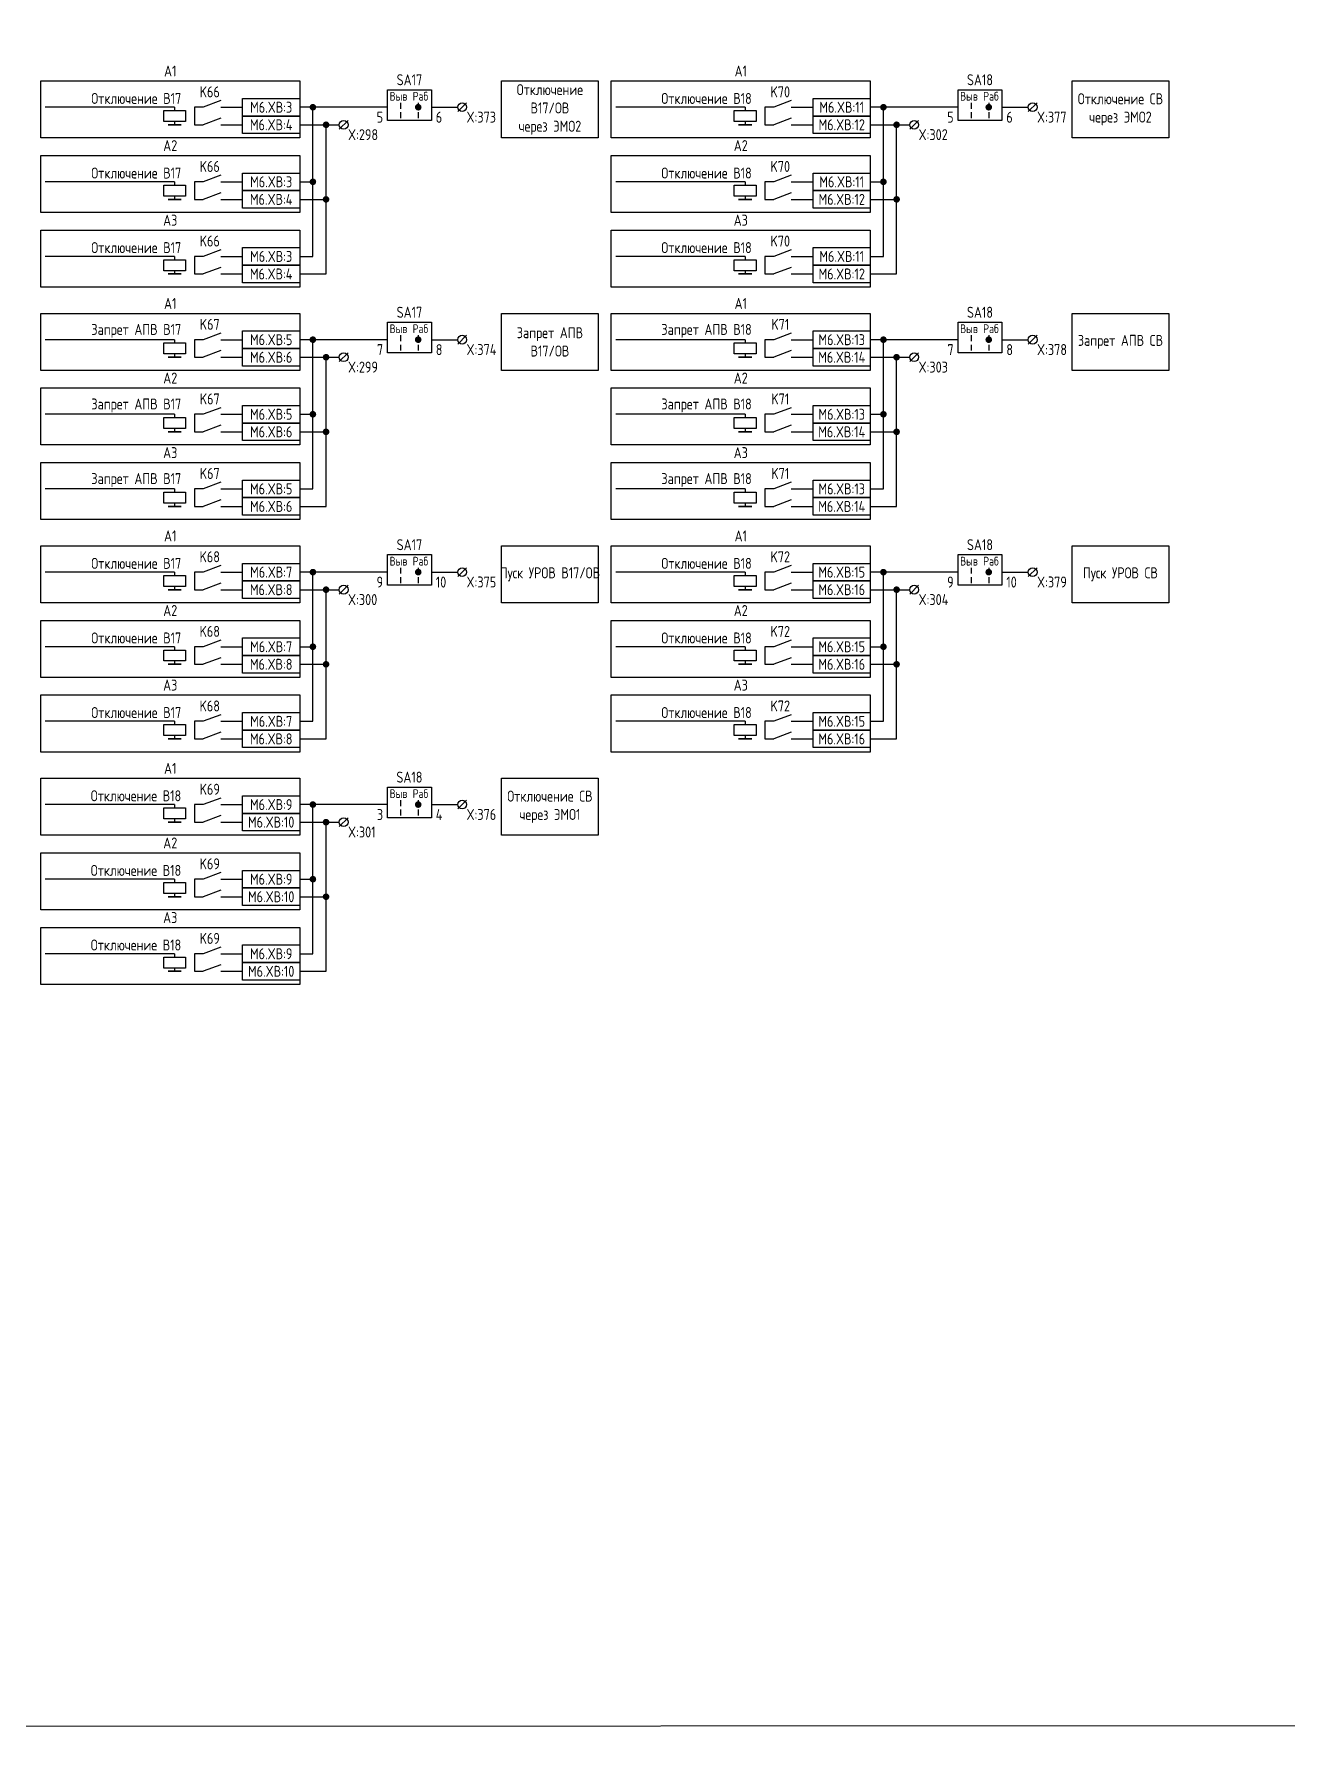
# Model space of a CAD drawing. Header units: millimetres. Extents: x -1315 to 7958, y -96 to 618.
# Drawn here: x 4772.5 to 5057.9, y -96 to 293.6 of the extents above; entities that cross this region are included whole.
import ezdxf

# ---------------------------------------------------------------- set-up
doc = ezdxf.new("R2010")
doc.units = ezdxf.units.MM
doc.styles.add('Gost_type_A', font='GOST_A.TTF')

# ---------------------------------------------------------------- blocks, each defined once
blk = doc.blocks.new('POINT')
at = {"const_width": 0.75}
blk.add_lwpolyline([(-0.375, 0, 1), (0.375, 0, 1)], format="xyb", close=True, dxfattribs=at)
blk = doc.blocks.new('Переключатель_положение')
for p, q in [((2, 1), (2, -0.34)), ((2, -1.14), (2, -2.49))]:
    blk.add_line(p, q)

msp = doc.modelspace()

# ---------------------------------------------------------------- linework, layer by layer
for p, q in [((4804.5, 277), (4775, 277)), ((4804.5, 277), (4804.5, 276.25)), ((4853, 277), (4833, 277)), ((4836, 243), (4836, 277)), ((4871.01, 278), (4869.01, 276)), ((4934.5, 277), (4905, 277)), ((4934.5, 277), (4934.5, 276.25)), ((4983, 277), (4963, 277)), ((4966, 243), (4966, 277)), ((5001.01, 278), (4999.01, 276)), ((4804.5, 273.75), (4804.5, 273)), ((4833, 273), (4842, 273)), ((4839, 239), (4839, 273)), ((4844.01, 274), (4842.01, 272)), ((4934.5, 273.75), (4934.5, 273)), ((4963, 273), (4972, 273)), ((4969, 239), (4969, 273)), ((4974.01, 274), (4972.01, 272)), ((4804.5, 260), (4775, 260)), ((4804.5, 260), (4804.5, 259.25)), ((4833, 260), (4836, 260)), ((4934.5, 260), (4905, 260)), ((4934.5, 260), (4934.5, 259.25)), ((4963, 260), (4966, 260)), ((4804.5, 256.75), (4804.5, 256)), ((4833, 256), (4839, 256)), ((4934.5, 256.75), (4934.5, 256)), ((4963, 256), (4969, 256)), ((4804.5, 243), (4775, 243)), ((4804.5, 243), (4804.5, 242.25)), ((4833, 243), (4836, 243)), ((4934.5, 243), (4905, 243)), ((4934.5, 243), (4934.5, 242.25)), ((4963, 243), (4966, 243)), ((4804.5, 239.75), (4804.5, 239)), ((4833, 239), (4839, 239)), ((4934.5, 239.75), (4934.5, 239)), ((4963, 239), (4969, 239)), ((4804.5, 224.02), (4775, 224.02)), ((4804.5, 224.02), (4804.5, 223.27)), ((4853, 224.02), (4833, 224.02)), ((4836, 190.02), (4836, 224.02)), ((4871.01, 225.02), (4869.01, 223.02)), ((4934.5, 224.02), (4905, 224.02)), ((4934.5, 224.02), (4934.5, 223.27)), ((4983, 224.02), (4963, 224.02)), ((4966, 190.02), (4966, 224.02)), ((5001.01, 225.02), (4999.01, 223.02)), ((4804.5, 220.77), (4804.5, 220.02)), ((4833, 220.02), (4842, 220.02)), ((4839, 186.02), (4839, 220.02)), ((4844.01, 221.02), (4842.01, 219.02)), ((4934.5, 220.77), (4934.5, 220.02)), ((4963, 220.02), (4972, 220.02)), ((4969, 186.02), (4969, 220.02)), ((4974.01, 221.02), (4972.01, 219.02)), ((4804.5, 207.02), (4775, 207.02)), ((4804.5, 207.02), (4804.5, 206.27)), ((4833, 207.02), (4836, 207.02)), ((4934.5, 207.02), (4905, 207.02)), ((4934.5, 207.02), (4934.5, 206.27)), ((4963, 207.02), (4966, 207.02)), ((4804.5, 203.77), (4804.5, 203.02)), ((4833, 203.02), (4839, 203.02)), ((4934.5, 203.77), (4934.5, 203.02)), ((4963, 203.02), (4969, 203.02)), ((4804.5, 190.02), (4775, 190.02)), ((4804.5, 190.02), (4804.5, 189.27)), ((4833, 190.02), (4836, 190.02)), ((4934.5, 190.02), (4905, 190.02)), ((4934.5, 190.02), (4934.5, 189.27)), ((4963, 190.02), (4966, 190.02)), ((4804.5, 186.77), (4804.5, 186.02)), ((4833, 186.02), (4839, 186.02)), ((4934.5, 186.77), (4934.5, 186.02)), ((4963, 186.02), (4969, 186.02)), ((4871.01, 172.04), (4869.01, 170.04)), ((5001.01, 172.04), (4999.01, 170.04)), ((4804.5, 171.04), (4775, 171.04)), ((4804.5, 171.04), (4804.5, 170.29)), ((4804.5, 167.79), (4804.5, 167.04)), ((4853, 171.04), (4833, 171.04)), ((4836, 137.04), (4836, 171.04)), ((4844.01, 168.04), (4842.01, 166.04)), ((4934.5, 171.04), (4905, 171.04)), ((4934.5, 171.04), (4934.5, 170.29)), ((4934.5, 167.79), (4934.5, 167.04)), ((4983, 171.04), (4963, 171.04)), ((4966, 137.04), (4966, 171.04)), ((4974.01, 168.04), (4972.01, 166.04)), ((4833, 167.04), (4842, 167.04)), ((4839, 133.04), (4839, 167.04)), ((4963, 167.04), (4972, 167.04)), ((4969, 133.04), (4969, 167.04)), ((4804.5, 154.04), (4775, 154.04)), ((4804.5, 154.04), (4804.5, 153.29)), ((4833, 154.04), (4836, 154.04)), ((4934.5, 154.04), (4905, 154.04)), ((4934.5, 154.04), (4934.5, 153.29)), ((4963, 154.04), (4966, 154.04)), ((4804.5, 150.79), (4804.5, 150.04)), ((4833, 150.04), (4839, 150.04)), ((4934.5, 150.79), (4934.5, 150.04)), ((4963, 150.04), (4969, 150.04)), ((4804.5, 137.04), (4775, 137.04)), ((4804.5, 137.04), (4804.5, 136.29)), ((4833, 137.04), (4836, 137.04)), ((4934.5, 137.04), (4905, 137.04)), ((4934.5, 137.04), (4934.5, 136.29)), ((4963, 137.04), (4966, 137.04)), ((4804.5, 133.79), (4804.5, 133.04)), ((4833, 133.04), (4839, 133.04)), ((4934.5, 133.79), (4934.5, 133.04)), ((4963, 133.04), (4969, 133.04)), ((4804.5, 118.06), (4775, 118.06)), ((4804.5, 118.06), (4804.5, 117.31)), ((4853, 118.06), (4833, 118.06)), ((4836, 84.06), (4836, 118.06)), ((4871.01, 119.06), (4869.01, 117.06)), ((4804.5, 114.81), (4804.5, 114.06)), ((4833, 114.06), (4842, 114.06)), ((4839, 80.06), (4839, 114.06)), ((4844.01, 115.06), (4842.01, 113.06)), ((4804.5, 101.06), (4775, 101.06)), ((4804.5, 101.06), (4804.5, 100.31)), ((4804.5, 97.81), (4804.5, 97.06)), ((4833, 101.06), (4836, 101.06)), ((4833, 97.06), (4839, 97.06)), ((4804.5, 84.06), (4775, 84.06)), ((4804.5, 84.06), (4804.5, 83.31)), ((4833, 84.06), (4836, 84.06)), ((4804.5, 80.81), (4804.5, 80.06)), ((4833, 80.06), (4839, 80.06))]:
    msp.add_line(p, q)
at = {"ltscale": 1.08}
for p, q in [((4811, 277), (4809, 277)), ((4809, 277), (4809, 273)), ((4815, 277), (4820, 277)), ((4941, 277), (4939, 277)), ((4939, 277), (4939, 273)), ((4945, 277), (4950, 277)), ((4809, 273), (4811, 273)), ((4815, 273), (4820, 273)), ((4939, 273), (4941, 273)), ((4945, 273), (4950, 273)), ((4811, 260), (4809, 260)), ((4809, 260), (4809, 256)), ((4815, 260), (4820, 260)), ((4941, 260), (4939, 260)), ((4939, 260), (4939, 256)), ((4945, 260), (4950, 260)), ((4809, 256), (4811, 256)), ((4815, 256), (4820, 256)), ((4939, 256), (4941, 256)), ((4945, 256), (4950, 256)), ((4811, 243), (4809, 243)), ((4809, 243), (4809, 239)), ((4815, 243), (4820, 243)), ((4941, 243), (4939, 243)), ((4939, 243), (4939, 239)), ((4945, 243), (4950, 243)), ((4809, 239), (4811, 239)), ((4815, 239), (4820, 239)), ((4939, 239), (4941, 239)), ((4945, 239), (4950, 239)), ((4811, 224.02), (4809, 224.02)), ((4809, 224.02), (4809, 220.02)), ((4815, 224.02), (4820, 224.02)), ((4941, 224.02), (4939, 224.02)), ((4939, 224.02), (4939, 220.02)), ((4945, 224.02), (4950, 224.02)), ((4809, 220.02), (4811, 220.02)), ((4815, 220.02), (4820, 220.02)), ((4939, 220.02), (4941, 220.02)), ((4945, 220.02), (4950, 220.02)), ((4811, 207.02), (4809, 207.02)), ((4809, 207.02), (4809, 203.02)), ((4815, 207.02), (4820, 207.02)), ((4941, 207.02), (4939, 207.02)), ((4939, 207.02), (4939, 203.02)), ((4945, 207.02), (4950, 207.02)), ((4809, 203.02), (4811, 203.02)), ((4815, 203.02), (4820, 203.02)), ((4939, 203.02), (4941, 203.02)), ((4945, 203.02), (4950, 203.02)), ((4811, 190.02), (4809, 190.02)), ((4809, 190.02), (4809, 186.02)), ((4815, 190.02), (4820, 190.02)), ((4941, 190.02), (4939, 190.02)), ((4939, 190.02), (4939, 186.02)), ((4945, 190.02), (4950, 190.02)), ((4809, 186.02), (4811, 186.02)), ((4815, 186.02), (4820, 186.02)), ((4939, 186.02), (4941, 186.02)), ((4945, 186.02), (4950, 186.02)), ((4811, 171.04), (4809, 171.04)), ((4809, 171.04), (4809, 167.04)), ((4815, 171.04), (4820, 171.04)), ((4941, 171.04), (4939, 171.04)), ((4939, 171.04), (4939, 167.04)), ((4945, 171.04), (4950, 171.04)), ((4809, 167.04), (4811, 167.04)), ((4815, 167.04), (4820, 167.04)), ((4939, 167.04), (4941, 167.04)), ((4945, 167.04), (4950, 167.04)), ((4811, 154.04), (4809, 154.04)), ((4809, 154.04), (4809, 150.04)), ((4815, 154.04), (4820, 154.04)), ((4941, 154.04), (4939, 154.04)), ((4939, 154.04), (4939, 150.04)), ((4945, 154.04), (4950, 154.04)), ((4809, 150.04), (4811, 150.04)), ((4815, 150.04), (4820, 150.04)), ((4939, 150.04), (4941, 150.04)), ((4945, 150.04), (4950, 150.04)), ((4811, 137.04), (4809, 137.04)), ((4809, 137.04), (4809, 133.04)), ((4815, 137.04), (4820, 137.04)), ((4941, 137.04), (4939, 137.04)), ((4939, 137.04), (4939, 133.04)), ((4945, 137.04), (4950, 137.04)), ((4809, 133.04), (4811, 133.04)), ((4815, 133.04), (4820, 133.04)), ((4939, 133.04), (4941, 133.04)), ((4945, 133.04), (4950, 133.04)), ((4811, 118.06), (4809, 118.06)), ((4809, 118.06), (4809, 114.06)), ((4815, 118.06), (4820, 118.06)), ((4809, 114.06), (4811, 114.06)), ((4815, 114.06), (4820, 114.06)), ((4811, 101.06), (4809, 101.06)), ((4809, 101.06), (4809, 97.06)), ((4815, 101.06), (4820, 101.06)), ((4809, 97.06), (4811, 97.06)), ((4815, 97.06), (4820, 97.06)), ((4811, 84.06), (4809, 84.06)), ((4809, 84.06), (4809, 80.06)), ((4815, 84.06), (4820, 84.06)), ((4809, 80.06), (4811, 80.06)), ((4815, 80.06), (4820, 80.06))]:
    msp.add_line(p, q, dxfattribs=at)
at = {"ltscale": 4.32}
for p, q in [((4815, 278.5), (4811, 277)), ((4945, 278.5), (4941, 277)), ((4815, 274.5), (4811, 273)), ((4945, 274.5), (4941, 273)), ((4815, 261.5), (4811, 260)), ((4945, 261.5), (4941, 260)), ((4815, 257.5), (4811, 256)), ((4945, 257.5), (4941, 256)), ((4815, 244.5), (4811, 243)), ((4945, 244.5), (4941, 243)), ((4815, 240.5), (4811, 239)), ((4945, 240.5), (4941, 239)), ((4815, 225.52), (4811, 224.02)), ((4945, 225.52), (4941, 224.02)), ((4815, 221.52), (4811, 220.02)), ((4945, 221.52), (4941, 220.02)), ((4815, 208.52), (4811, 207.02)), ((4945, 208.52), (4941, 207.02)), ((4815, 204.52), (4811, 203.02)), ((4945, 204.52), (4941, 203.02)), ((4815, 191.52), (4811, 190.02)), ((4945, 191.52), (4941, 190.02)), ((4815, 187.52), (4811, 186.02)), ((4945, 187.52), (4941, 186.02)), ((4815, 172.54), (4811, 171.04)), ((4945, 172.54), (4941, 171.04)), ((4815, 168.54), (4811, 167.04)), ((4945, 168.54), (4941, 167.04)), ((4815, 155.54), (4811, 154.04)), ((4945, 155.54), (4941, 154.04)), ((4815, 151.54), (4811, 150.04)), ((4945, 151.54), (4941, 150.04)), ((4815, 138.54), (4811, 137.04)), ((4945, 138.54), (4941, 137.04)), ((4815, 134.54), (4811, 133.04)), ((4945, 134.54), (4941, 133.04)), ((4815, 119.56), (4811, 118.06)), ((4815, 115.56), (4811, 114.06)), ((4815, 102.56), (4811, 101.06)), ((4815, 98.56), (4811, 97.06)), ((4815, 85.56), (4811, 84.06)), ((4815, 81.56), (4811, 80.06))]:
    msp.add_line(p, q, dxfattribs=at)
at = {"ltscale": 4}
for p, q in [((4863, 277), (4869.01, 277)), ((4993, 277), (4999.01, 277)), ((4863, 224.02), (4869.01, 224.02)), ((4993, 224.02), (4999.01, 224.02)), ((4863, 171.04), (4869.01, 171.04)), ((4993, 171.04), (4999.01, 171.04)), ((4863, 118.06), (4869.01, 118.06))]:
    msp.add_line(p, q, dxfattribs=at)
for points in [[(-1315, 612), (7958.16, 618), (7958.16, -90), (-1315, -96)], [(4774, 283), (4833, 283), (4833, 270), (4774, 270)], [(4853, 281), (4863, 281), (4863, 274), (4853, 274)], [(4879, 283), (4901, 283), (4901, 270), (4879, 270)], [(4904, 283), (4963, 283), (4963, 270), (4904, 270)], [(4983, 281), (4993, 281), (4993, 274), (4983, 274)], [(5009, 283), (5031, 283), (5031, 270), (5009, 270)], [(5009, 283), (5031, 283), (5031, 270), (5009, 270)], [(4820, 279), (4833, 279), (4833, 275), (4820, 275)], [(4950, 279), (4963, 279), (4963, 275), (4950, 275)], [(4807, 276.25), (4807, 273.75), (4802, 273.75), (4802, 276.25)], [(4806, 273), (4803, 273)], [(4820, 275), (4833, 275), (4833, 271), (4820, 271)], [(4937, 276.25), (4937, 273.75), (4932, 273.75), (4932, 276.25)], [(4936, 273), (4933, 273)], [(4950, 275), (4963, 275), (4963, 271), (4950, 271)], [(4774, 266), (4833, 266), (4833, 253), (4774, 253)], [(4904, 266), (4963, 266), (4963, 253), (4904, 253)], [(4820, 262), (4833, 262), (4833, 258), (4820, 258)], [(4950, 262), (4963, 262), (4963, 258), (4950, 258)], [(4807, 259.25), (4807, 256.75), (4802, 256.75), (4802, 259.25)], [(4820, 258), (4833, 258), (4833, 254), (4820, 254)], [(4937, 259.25), (4937, 256.75), (4932, 256.75), (4932, 259.25)], [(4950, 258), (4963, 258), (4963, 254), (4950, 254)], [(4806, 256), (4803, 256)], [(4936, 256), (4933, 256)], [(4774, 249), (4833, 249), (4833, 236), (4774, 236)], [(4904, 249), (4963, 249), (4963, 236), (4904, 236)], [(4807, 242.25), (4807, 239.75), (4802, 239.75), (4802, 242.25)], [(4820, 245), (4833, 245), (4833, 241), (4820, 241)], [(4937, 242.25), (4937, 239.75), (4932, 239.75), (4932, 242.25)], [(4950, 245), (4963, 245), (4963, 241), (4950, 241)], [(4806, 239), (4803, 239)], [(4820, 241), (4833, 241), (4833, 237), (4820, 237)], [(4936, 239), (4933, 239)], [(4950, 241), (4963, 241), (4963, 237), (4950, 237)], [(4774, 230.02), (4833, 230.02), (4833, 217.02), (4774, 217.02)], [(4879, 230.02), (4901, 230.02), (4901, 217.02), (4879, 217.02)], [(4904, 230.02), (4963, 230.02), (4963, 217.02), (4904, 217.02)], [(5009, 230.02), (5031, 230.02), (5031, 217.02), (5009, 217.02)], [(4820, 226.02), (4833, 226.02), (4833, 222.02), (4820, 222.02)], [(4853, 228.02), (4863, 228.02), (4863, 221.02), (4853, 221.02)], [(4950, 226.02), (4963, 226.02), (4963, 222.02), (4950, 222.02)], [(4983, 228.02), (4993, 228.02), (4993, 221.02), (4983, 221.02)], [(4807, 223.27), (4807, 220.77), (4802, 220.77), (4802, 223.27)], [(4937, 223.27), (4937, 220.77), (4932, 220.77), (4932, 223.27)], [(4806, 220.02), (4803, 220.02)], [(4820, 222.02), (4833, 222.02), (4833, 218.02), (4820, 218.02)], [(4936, 220.02), (4933, 220.02)], [(4950, 222.02), (4963, 222.02), (4963, 218.02), (4950, 218.02)], [(4774, 213.02), (4833, 213.02), (4833, 200.02), (4774, 200.02)], [(4904, 213.02), (4963, 213.02), (4963, 200.02), (4904, 200.02)], [(4820, 209.02), (4833, 209.02), (4833, 205.02), (4820, 205.02)], [(4950, 209.02), (4963, 209.02), (4963, 205.02), (4950, 205.02)], [(4807, 206.27), (4807, 203.77), (4802, 203.77), (4802, 206.27)], [(4806, 203.02), (4803, 203.02)], [(4820, 205.02), (4833, 205.02), (4833, 201.02), (4820, 201.02)], [(4937, 206.27), (4937, 203.77), (4932, 203.77), (4932, 206.27)], [(4936, 203.02), (4933, 203.02)], [(4950, 205.02), (4963, 205.02), (4963, 201.02), (4950, 201.02)], [(4774, 196.02), (4833, 196.02), (4833, 183.02), (4774, 183.02)], [(4904, 196.02), (4963, 196.02), (4963, 183.02), (4904, 183.02)], [(4820, 192.02), (4833, 192.02), (4833, 188.02), (4820, 188.02)], [(4950, 192.02), (4963, 192.02), (4963, 188.02), (4950, 188.02)], [(4807, 189.27), (4807, 186.77), (4802, 186.77), (4802, 189.27)], [(4820, 188.02), (4833, 188.02), (4833, 184.02), (4820, 184.02)], [(4937, 189.27), (4937, 186.77), (4932, 186.77), (4932, 189.27)], [(4950, 188.02), (4963, 188.02), (4963, 184.02), (4950, 184.02)], [(4806, 186.02), (4803, 186.02)], [(4936, 186.02), (4933, 186.02)], [(4774, 177.04), (4833, 177.04), (4833, 164.04), (4774, 164.04)], [(4879, 177.04), (4901, 177.04), (4901, 164.04), (4879, 164.04)], [(4904, 177.04), (4963, 177.04), (4963, 164.04), (4904, 164.04)], [(5009, 177.04), (5031, 177.04), (5031, 164.04), (5009, 164.04)], [(4820, 173.04), (4833, 173.04), (4833, 169.04), (4820, 169.04)], [(4853, 175.04), (4863, 175.04), (4863, 168.04), (4853, 168.04)], [(4950, 173.04), (4963, 173.04), (4963, 169.04), (4950, 169.04)], [(4983, 175.04), (4993, 175.04), (4993, 168.04), (4983, 168.04)], [(4807, 170.29), (4807, 167.79), (4802, 167.79), (4802, 170.29)], [(4820, 169.04), (4833, 169.04), (4833, 165.04), (4820, 165.04)], [(4937, 170.29), (4937, 167.79), (4932, 167.79), (4932, 170.29)], [(4950, 169.04), (4963, 169.04), (4963, 165.04), (4950, 165.04)], [(4806, 167.04), (4803, 167.04)], [(4936, 167.04), (4933, 167.04)], [(4774, 160.04), (4833, 160.04), (4833, 147.04), (4774, 147.04)], [(4904, 160.04), (4963, 160.04), (4963, 147.04), (4904, 147.04)], [(4820, 156.04), (4833, 156.04), (4833, 152.04), (4820, 152.04)], [(4950, 156.04), (4963, 156.04), (4963, 152.04), (4950, 152.04)], [(4807, 153.29), (4807, 150.79), (4802, 150.79), (4802, 153.29)], [(4820, 152.04), (4833, 152.04), (4833, 148.04), (4820, 148.04)], [(4937, 153.29), (4937, 150.79), (4932, 150.79), (4932, 153.29)], [(4950, 152.04), (4963, 152.04), (4963, 148.04), (4950, 148.04)], [(4806, 150.04), (4803, 150.04)], [(4936, 150.04), (4933, 150.04)], [(4774, 143.04), (4833, 143.04), (4833, 130.04), (4774, 130.04)], [(4904, 143.04), (4963, 143.04), (4963, 130.04), (4904, 130.04)], [(4820, 139.04), (4833, 139.04), (4833, 135.04), (4820, 135.04)], [(4950, 139.04), (4963, 139.04), (4963, 135.04), (4950, 135.04)], [(4807, 136.29), (4807, 133.79), (4802, 133.79), (4802, 136.29)], [(4806, 133.04), (4803, 133.04)], [(4820, 135.04), (4833, 135.04), (4833, 131.04), (4820, 131.04)], [(4937, 136.29), (4937, 133.79), (4932, 133.79), (4932, 136.29)], [(4936, 133.04), (4933, 133.04)], [(4950, 135.04), (4963, 135.04), (4963, 131.04), (4950, 131.04)], [(4774, 124.06), (4833, 124.06), (4833, 111.06), (4774, 111.06)], [(4853, 122.06), (4863, 122.06), (4863, 115.06), (4853, 115.06)], [(4879, 124.06), (4901, 124.06), (4901, 111.06), (4879, 111.06)], [(4807, 117.31), (4807, 114.81), (4802, 114.81), (4802, 117.31)], [(4820, 120.06), (4833, 120.06), (4833, 116.06), (4820, 116.06)], [(4806, 114.06), (4803, 114.06)], [(4820, 116.06), (4833, 116.06), (4833, 112.06), (4820, 112.06)], [(4774, 107.06), (4833, 107.06), (4833, 94.06), (4774, 94.06)], [(4820, 103.06), (4833, 103.06), (4833, 99.06), (4820, 99.06)], [(4807, 100.31), (4807, 97.81), (4802, 97.81), (4802, 100.31)], [(4820, 99.06), (4833, 99.06), (4833, 95.06), (4820, 95.06)], [(4806, 97.06), (4803, 97.06)], [(4774, 90.06), (4833, 90.06), (4833, 77.06), (4774, 77.06)], [(4820, 86.06), (4833, 86.06), (4833, 82.06), (4820, 82.06)], [(4807, 83.31), (4807, 80.81), (4802, 80.81), (4802, 83.31)], [(4820, 82.06), (4833, 82.06), (4833, 78.06), (4820, 78.06)], [(4806, 80.06), (4803, 80.06)]]:
    msp.add_lwpolyline(points, close=True)
for centre in [(4870.01, 277), (5000.01, 277), (4843.01, 273), (4973.01, 273), (4870.01, 224.02), (5000.01, 224.02), (4843.01, 220.02), (4973.01, 220.02), (4870.01, 171.04), (5000.01, 171.04), (4843.01, 167.04), (4973.01, 167.04), (4870.01, 118.06), (4843.01, 114.06)]:
    msp.add_circle(centre, 1)

# ---------------------------------------------------------------- block references
for name, p in [('POINT', (4836, 277)), ('Переключатель_положение', (4854, 277)), ('POINT', (4860, 277)), ('Переключатель_положение', (4858, 277)), ('POINT', (4966, 277)), ('Переключатель_положение', (4984, 277)), ('POINT', (4990, 277)), ('Переключатель_положение', (4988, 277)), ('POINT', (4839, 273)), ('POINT', (4969, 273)), ('POINT', (4836, 260)), ('POINT', (4966, 260)), ('POINT', (4839, 256)), ('POINT', (4969, 256)), ('POINT', (4836, 224.02)), ('Переключатель_положение', (4854, 224.02)), ('POINT', (4860, 224.02)), ('Переключатель_положение', (4858, 224.02)), ('POINT', (4966, 224.02)), ('Переключатель_положение', (4984, 224.02)), ('POINT', (4990, 224.02)), ('Переключатель_положение', (4988, 224.02)), ('POINT', (4839, 220.02)), ('POINT', (4969, 220.02)), ('POINT', (4836, 207.02)), ('POINT', (4966, 207.02)), ('POINT', (4839, 203.02)), ('POINT', (4969, 203.02)), ('POINT', (4836, 171.04)), ('Переключатель_положение', (4854, 171.04)), ('POINT', (4860, 171.04)), ('Переключатель_положение', (4858, 171.04)), ('POINT', (4966, 171.04)), ('Переключатель_положение', (4984, 171.04)), ('POINT', (4990, 171.04)), ('Переключатель_положение', (4988, 171.04)), ('POINT', (4839, 167.04)), ('POINT', (4969, 167.04)), ('POINT', (4836, 154.04)), ('POINT', (4966, 154.04)), ('POINT', (4839, 150.04)), ('POINT', (4969, 150.04)), ('POINT', (4836, 118.06)), ('Переключатель_положение', (4854, 118.06)), ('POINT', (4860, 118.06)), ('Переключатель_положение', (4858, 118.06)), ('POINT', (4839, 114.06)), ('POINT', (4836, 101.06)), ('POINT', (4839, 97.06))]:
    msp.add_blockref(name, p)

# ---------------------------------------------------------------- texts
at = {"char_height": 2.5, "line_spacing_factor": 0.9, "style": 'Gost_type_A'}
for s, insert, width, attachment_point in [('A1', (4803.5, 284), 59, 8), ('A1', (4933.5, 284), 59, 8), ('X:373', (4871.01, 276), 8, 1), ('X:377', (5001.01, 276), 8, 1), ('A2', (4803.5, 267), 59, 8), ('X:298', (4844.01, 272), 8, 1), ('A2', (4933.5, 267), 59, 8), ('X:302', (4974.01, 272), 8, 1), ('A3', (4803.5, 250), 59, 8), ('A3', (4933.5, 250), 59, 8), ('A1', (4803.5, 231.02), 59, 8), ('A1', (4933.5, 231.02), 59, 8), ('X:374', (4871.01, 223.02), 8, 1), ('X:378', (5001.01, 223.02), 8, 1), ('X:299', (4844.01, 219.02), 8, 1), ('X:303', (4974.01, 219.02), 8, 1), ('A2', (4803.5, 214.02), 59, 8), ('A2', (4933.5, 214.02), 59, 8), ('A3', (4803.5, 197.02), 59, 8), ('A3', (4933.5, 197.02), 59, 8), ('A1', (4803.5, 178.04), 59, 8), ('A1', (4933.5, 178.04), 59, 8), ('X:375', (4871.01, 170.04), 8, 1), ('X:379', (5001.01, 170.04), 8, 1), ('X:300', (4844.01, 166.04), 8, 1), ('X:304', (4974.01, 166.04), 8, 1), ('A2', (4803.5, 161.04), 59, 8), ('A2', (4933.5, 161.04), 59, 8), ('A3', (4803.5, 144.04), 59, 8), ('A3', (4933.5, 144.04), 59, 8), ('A1', (4803.5, 125.06), 59, 8), ('X:376', (4871.01, 117.06), 8, 1), ('X:301', (4844.01, 113.06), 8, 1), ('A2', (4803.5, 108.06), 59, 8), ('A3', (4803.5, 91.06), 59, 8)]:
    msp.add_mtext(s, dxfattribs=dict(at, insert=insert, width=width, attachment_point=attachment_point))
at = {"style": 'Gost_type_A'}
for s, insert, char_height, width, attachment_point in [('SA17', (4858, 282), 2.5, 10, 8), ('SA18', (4988, 282), 2.5, 10, 8), ('K66', (4812.5, 280.5), 2.5, 5, 5), ('Отключение В17/ОВ\\Pчерез ЭМО2', (4890, 276.5), 2.5, 21.9988, 5), ('K70', (4942.5, 280.5), 2.5, 5, 5), ('Отключение В17', (4806, 279), 2.5, 31.0015, 6), ('M6.XВ:3', (4826.5, 277), 2.5, 13, 5), ('Выв', (4855.5, 279.5), 2, 5, 5), ('Раб', (4860.5, 279.5), 2, 5, 5), ('Отключение В18', (4936, 279), 2.5, 31.0015, 6), ('M6.XВ:11', (4956.5, 277), 2.5, 13, 5), ('Выв', (4985.5, 279.5), 2, 5, 5), ('Раб', (4990.5, 279.5), 2, 5, 5), ('Отключение СВ\\Pчерез ЭМО2', (5020, 276.5), 2.5, 21.9988, 5), ('M6.XВ:4', (4826.5, 273), 2.5, 13, 5), ('5', (4852, 275.98), 2.5, 5, 3), ('6', (4864, 275.98), 2.5, 5, 1), ('M6.XВ:12', (4956.5, 273), 2.5, 13, 5), ('5', (4982, 275.98), 2.5, 5, 3), ('6', (4994, 275.98), 2.5, 5, 1), ('Отключение В17', (4806, 262), 2.5, 31.0015, 6), ('K66', (4812.5, 263.5), 2.5, 5, 5), ('M6.XВ:3', (4826.5, 260), 2.5, 13, 5), ('Отключение В18', (4936, 262), 2.5, 31.0015, 6), ('K70', (4942.5, 263.5), 2.5, 5, 5), ('M6.XВ:11', (4956.5, 260), 2.5, 13, 5), ('M6.XВ:4', (4826.5, 256), 2.5, 13, 5), ('M6.XВ:12', (4956.5, 256), 2.5, 13, 5), ('Отключение В17', (4806, 245), 2.5, 31.0015, 6), ('K66', (4812.5, 246.5), 2.5, 5, 5), ('Отключение В18', (4936, 245), 2.5, 31.0015, 6), ('K70', (4942.5, 246.5), 2.5, 5, 5), ('M6.XВ:3', (4826.5, 243), 2.5, 13, 5), ('M6.XВ:11', (4956.5, 243), 2.5, 13, 5), ('M6.XВ:4', (4826.5, 239), 2.5, 13, 5), ('M6.XВ:12', (4956.5, 239), 2.5, 13, 5), ('SA17', (4858, 229.02), 2.5, 10, 8), ('SA18', (4988, 229.02), 2.5, 10, 8), ('Запрет АПВ В17', (4806, 226.02), 2.5, 31.0015, 6), ('K67', (4812.5, 227.52), 2.5, 5, 5), ('Выв', (4855.5, 226.52), 2, 5, 5), ('Раб', (4860.5, 226.52), 2, 5, 5), ('Запрет АПВ В17/ОВ', (4890, 223.52), 2.5, 21.9988, 5), ('Запрет АПВ В18', (4936, 226.02), 2.5, 31.0015, 6), ('K71', (4942.5, 227.52), 2.5, 5, 5), ('Выв', (4985.5, 226.52), 2, 5, 5), ('Раб', (4990.5, 226.52), 2, 5, 5), ('M6.XВ:5', (4826.5, 224.02), 2.5, 13, 5), ('7', (4852, 223), 2.5, 5, 3), ('8', (4864, 223), 2.5, 5, 1), ('M6.XВ:13', (4956.5, 224.02), 2.5, 13, 5), ('7', (4982, 223), 2.5, 5, 3), ('8', (4994, 223), 2.5, 5, 1), ('Запрет АПВ СВ', (5020, 223.52), 2.5, 21.9988, 5), ('M6.XВ:6', (4826.5, 220.02), 2.5, 13, 5), ('M6.XВ:14', (4956.5, 220.02), 2.5, 13, 5), ('Запрет АПВ В17', (4806, 209.02), 2.5, 31.0015, 6), ('K67', (4812.5, 210.52), 2.5, 5, 5), ('Запрет АПВ В18', (4936, 209.02), 2.5, 31.0015, 6), ('K71', (4942.5, 210.52), 2.5, 5, 5), ('M6.XВ:5', (4826.5, 207.02), 2.5, 13, 5), ('M6.XВ:13', (4956.5, 207.02), 2.5, 13, 5), ('M6.XВ:6', (4826.5, 203.02), 2.5, 13, 5), ('M6.XВ:14', (4956.5, 203.02), 2.5, 13, 5), ('Запрет АПВ В17', (4806, 192.02), 2.5, 31.0015, 6), ('K67', (4812.5, 193.52), 2.5, 5, 5), ('M6.XВ:5', (4826.5, 190.02), 2.5, 13, 5), ('Запрет АПВ В18', (4936, 192.02), 2.5, 31.0015, 6), ('K71', (4942.5, 193.52), 2.5, 5, 5), ('M6.XВ:13', (4956.5, 190.02), 2.5, 13, 5), ('M6.XВ:6', (4826.5, 186.02), 2.5, 13, 5), ('M6.XВ:14', (4956.5, 186.02), 2.5, 13, 5), ('K68', (4812.5, 174.54), 2.5, 5, 5), ('SA17', (4858, 176.04), 2.5, 10, 8), ('K72', (4942.5, 174.54), 2.5, 5, 5), ('SA18', (4988, 176.04), 2.5, 10, 8), ('Отключение В17', (4806, 173.04), 2.5, 31.0015, 6), ('M6.XВ:7', (4826.5, 171.04), 2.5, 13, 5), ('Выв', (4855.5, 173.54), 2, 5, 5), ('Раб', (4860.5, 173.54), 2, 5, 5), ('Пуск УРОВ В17/ОВ', (4890, 170.54), 2.5, 21.9988, 5), ('Отключение В18', (4936, 173.04), 2.5, 31.0015, 6), ('M6.XВ:15', (4956.5, 171.04), 2.5, 13, 5), ('Выв', (4985.5, 173.54), 2, 5, 5), ('Раб', (4990.5, 173.54), 2, 5, 5), ('Пуск УРОВ СВ', (5020, 170.54), 2.5, 21.9988, 5), ('M6.XВ:8', (4826.5, 167.04), 2.5, 13, 5), ('9', (4852, 170.02), 2.5, 5, 3), ('10', (4864, 170.02), 2.5, 5, 1), ('M6.XВ:16', (4956.5, 167.04), 2.5, 13, 5), ('9', (4982, 170.02), 2.5, 5, 3), ('10', (4994, 170.02), 2.5, 5, 1), ('Отключение В17', (4806, 156.04), 2.5, 31.0015, 6), ('K68', (4812.5, 157.54), 2.5, 5, 5), ('Отключение В18', (4936, 156.04), 2.5, 31.0015, 6), ('K72', (4942.5, 157.54), 2.5, 5, 5), ('M6.XВ:7', (4826.5, 154.04), 2.5, 13, 5), ('M6.XВ:15', (4956.5, 154.04), 2.5, 13, 5), ('M6.XВ:8', (4826.5, 150.04), 2.5, 13, 5), ('M6.XВ:16', (4956.5, 150.04), 2.5, 13, 5), ('Отключение В17', (4806, 139.04), 2.5, 31.0015, 6), ('K68', (4812.5, 140.54), 2.5, 5, 5), ('Отключение В18', (4936, 139.04), 2.5, 31.0015, 6), ('K72', (4942.5, 140.54), 2.5, 5, 5), ('M6.XВ:7', (4826.5, 137.04), 2.5, 13, 5), ('M6.XВ:15', (4956.5, 137.04), 2.5, 13, 5), ('M6.XВ:8', (4826.5, 133.04), 2.5, 13, 5), ('M6.XВ:16', (4956.5, 133.04), 2.5, 13, 5), ('SA18', (4858, 123.06), 2.5, 10, 8), ('Отключение В18', (4806, 120.06), 2.5, 31.0015, 6), ('K69', (4812.5, 121.56), 2.5, 5, 5), ('Выв', (4855.5, 120.56), 2, 5, 5), ('Раб', (4860.5, 120.56), 2, 5, 5), ('Отключение СВ\\Pчерез ЭМО1', (4890, 117.56), 2.5, 21.9988, 5), ('M6.XВ:9', (4826.5, 118.06), 2.5, 13, 5), ('3', (4852, 117.05), 2.5, 5, 3), ('4', (4864, 117.05), 2.5, 5, 1), ('M6.XВ:10', (4826.5, 114.06), 2.5, 13, 5), ('K69', (4812.5, 104.56), 2.5, 5, 5), ('Отключение В18', (4806, 103.06), 2.5, 31.0015, 6), ('M6.XВ:9', (4826.5, 101.06), 2.5, 13, 5), ('M6.XВ:10', (4826.5, 97.06), 2.5, 13, 5), ('Отключение В18', (4806, 86.06), 2.5, 31.0015, 6), ('K69', (4812.5, 87.56), 2.5, 5, 5), ('M6.XВ:9', (4826.5, 84.06), 2.5, 13, 5), ('M6.XВ:10', (4826.5, 80.06), 2.5, 13, 5)]:
    msp.add_mtext(s, dxfattribs=dict(at, insert=insert, char_height=char_height, width=width, attachment_point=attachment_point))

doc.saveas('drawing.dxf')
